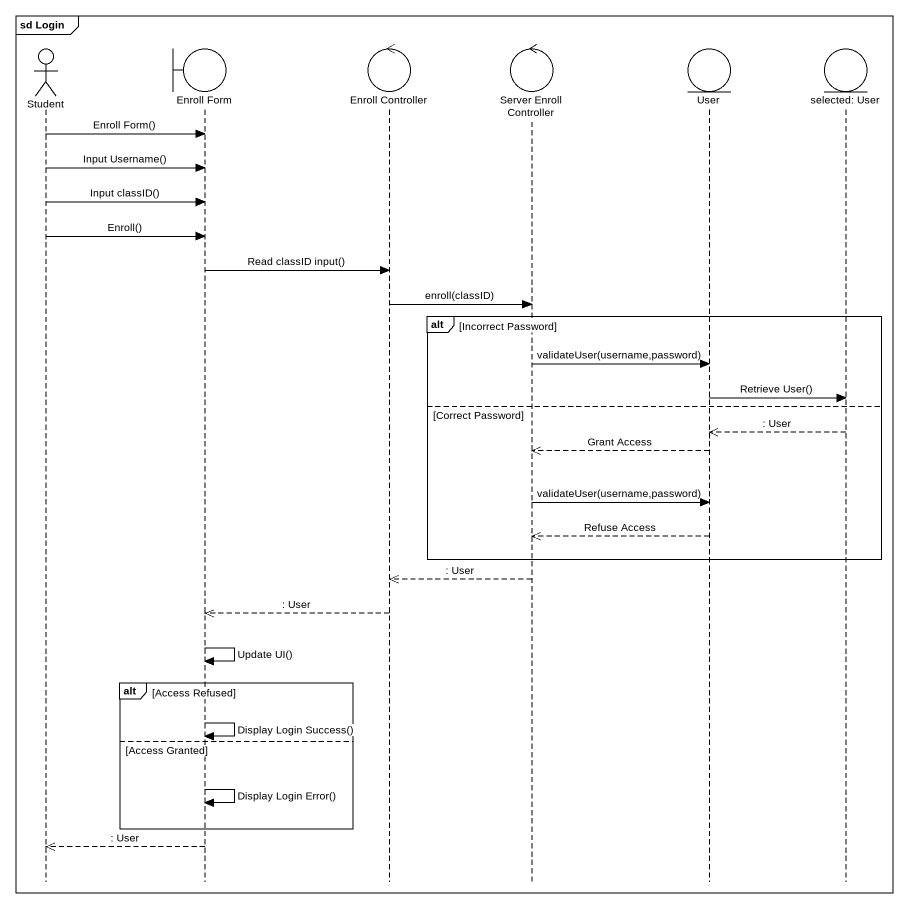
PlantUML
@startuml
mainframe sd Login
hide footbox
actor Student
boundary "Enroll Form" as Enroll_Form
control "Enroll Controller" as Enroll_Controller
control "Server Enroll Controller" as Server_Enroll_Controller
entity User
entity "selected: User" as selected_User

Student -> Enroll_Form : Enroll Form()
Student -> Enroll_Form : Input Username()
Student -> Enroll_Form : Input classID()
Student -> Enroll_Form : Enroll()
Enroll_Form -> Enroll_Controller : Read classID input()
Enroll_Controller -> Server_Enroll_Controller : enroll(classID)
alt Incorrect Password
  Server_Enroll_Controller -> User : validateUser(username,password)
  User -> selected_User : Retrieve User()
else Correct Password
  selected_User -->> User : : User
  User -->> Server_Enroll_Controller : Grant Access
  Server_Enroll_Controller -> User : validateUser(username,password)
  User -->> Server_Enroll_Controller : Refuse Access
end
Server_Enroll_Controller -->> Enroll_Controller : : User
Enroll_Controller -->> Enroll_Form : : User
Enroll_Form -> Enroll_Form : Update UI()
alt Access Refused
  Enroll_Form -> Enroll_Form : Display Login Success()
else Access Granted
  Enroll_Form -> Enroll_Form : Display Login Error()
end
Enroll_Form -->> Student : : User
@enduml
